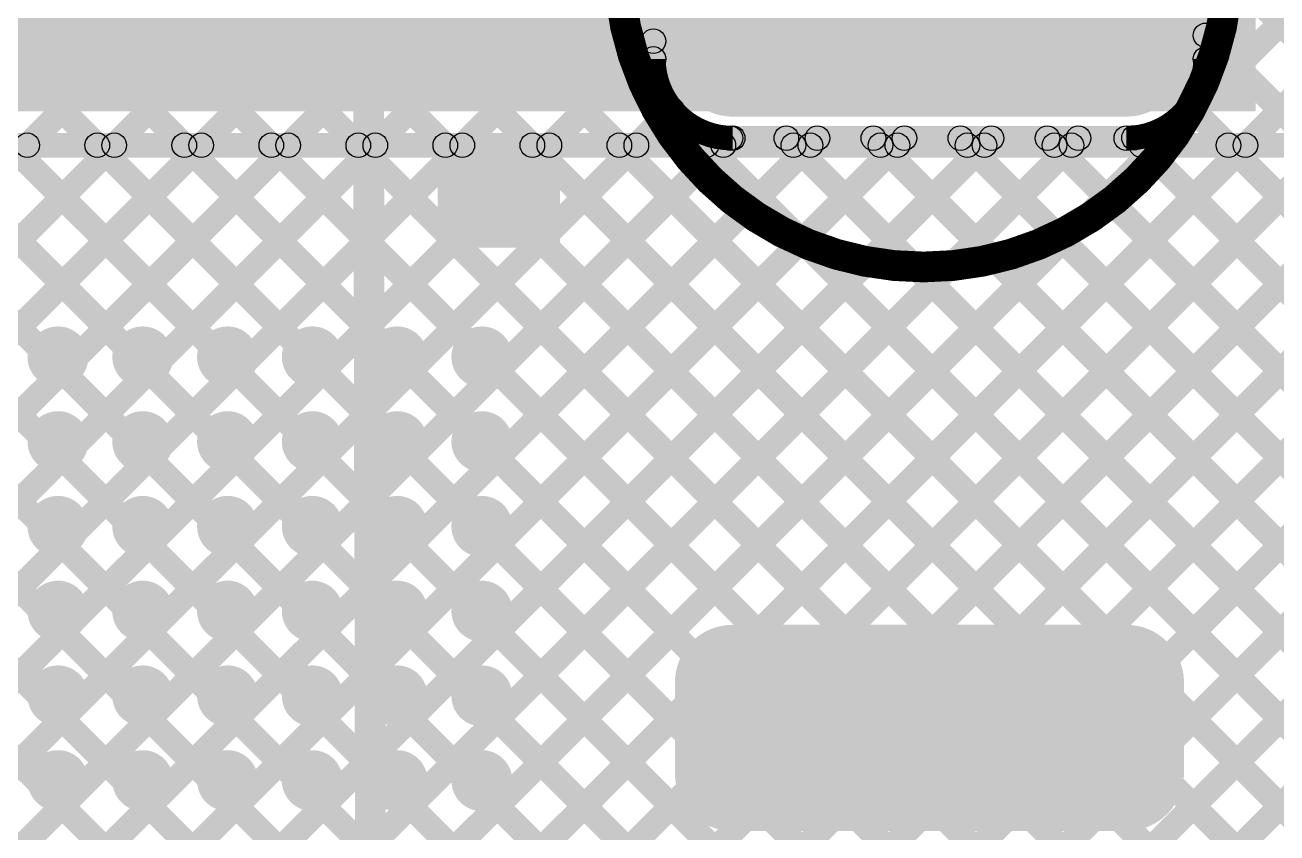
# Model space of a CAD drawing. Header units: millimetres. Extents: x -0.28 to 3.03, y -0.05 to 3.12.
# Drawn here: x 1.085 to 1.492, y 0.2344 to 0.4971 of the extents above; entities that cross this region are included whole.
import ezdxf

# ---------------------------------------------------------------- set-up
doc = ezdxf.new("R2010")
doc.units = ezdxf.units.MM
doc.header["$MEASUREMENT"] = 0
for name, color, linetype in [('BottomLayer', 5, 'Continuous'), ('BottomPaste', 16, 'Continuous'), ('BottomSolder', 6, 'Continuous'), ('PadHoleLayer', 156, 'Continuous'), ('TopLayer', 1, 'Continuous'), ('TopOverlay', 2, 'Continuous'), ('TopSolder', 216, 'Continuous'), ('ViaHoleLayer', 16, 'Continuous')]:
    doc.layers.add(name, color=color, linetype=linetype)

# ---------------------------------------------------------------- blocks, each defined once
blk = doc.blocks.new('DC_005_5A_2_0_6')
at = {"layer": 'BottomLayer'}
h = blk.add_hatch(color=5, dxfattribs=at)
edge = h.paths.add_edge_path()
edge.add_arc((-0.01476, -0.06398), 0.01476, 180, 270)
edge.add_line((-0.01476, -0.07874), (0.01476, -0.07874))
edge.add_arc((0.01476, -0.06398), 0.01476, 270, 360)
edge.add_line((0.02953, -0.06398), (0.02953, 0.06398))
edge.add_arc((0.01476, 0.06398), 0.01476, 0, 90)
edge.add_line((0.01476, 0.07874), (-0.01476, 0.07874))
edge.add_arc((-0.01476, 0.06398), 0.01476, 90, 180)
edge.add_line((-0.02953, 0.06398), (-0.02953, -0.06398))
h = blk.add_hatch(color=5, dxfattribs=at)
edge = h.paths.add_edge_path()
edge.add_arc((0.21752, -0.06398), 0.01476, 180, 270)
edge.add_line((0.21752, -0.07874), (0.24705, -0.07874))
edge.add_arc((0.24705, -0.06398), 0.01476, 270, 360)
edge.add_line((0.26181, -0.06398), (0.26181, 0.06398))
edge.add_arc((0.24705, 0.06398), 0.01476, 0, 90)
edge.add_line((0.24705, 0.07874), (0.21752, 0.07874))
edge.add_arc((0.21752, 0.06398), 0.01476, 90, 180)
edge.add_line((0.20276, 0.06398), (0.20276, -0.06398))
at = {"layer": 'BottomSolder'}
h = blk.add_hatch(color=6, dxfattribs=at)
edge = h.paths.add_edge_path()
edge.add_arc((-0.01476, -0.06398), 0.01876, 180, 270)
edge.add_line((-0.01476, -0.08274), (0.01476, -0.08274))
edge.add_arc((0.01476, -0.06398), 0.01876, 270, 360)
edge.add_line((0.03353, -0.06398), (0.03353, 0.06398))
edge.add_arc((0.01476, 0.06398), 0.01876, 0, 90)
edge.add_line((0.01476, 0.08274), (-0.01476, 0.08274))
edge.add_arc((-0.01476, 0.06398), 0.01876, 90, 180)
edge.add_line((-0.03353, 0.06398), (-0.03353, -0.06398))
h = blk.add_hatch(color=6, dxfattribs=at)
edge = h.paths.add_edge_path()
edge.add_arc((0.21752, -0.06398), 0.01876, 180, 270)
edge.add_line((0.21752, -0.08274), (0.24705, -0.08274))
edge.add_arc((0.24705, -0.06398), 0.01876, 270, 360)
edge.add_line((0.26581, -0.06398), (0.26581, 0.06398))
edge.add_arc((0.24705, 0.06398), 0.01876, 0, 90)
edge.add_line((0.24705, 0.08274), (0.21752, 0.08274))
edge.add_arc((0.21752, 0.06398), 0.01876, 90, 180)
edge.add_line((0.19876, 0.06398), (0.19876, -0.06398))
at = {"layer": 'PadHoleLayer'}
h = blk.add_hatch(color=156, dxfattribs=at)
edge = h.paths.add_edge_path()
edge.add_arc((0, -0.04921), 0.01969, 180, 360)
edge.add_line((0.01969, -0.04921), (0.01969, 0.04921))
edge.add_arc((0, 0.04921), 0.01969, 0, 180)
edge.add_line((-0.01969, 0.04921), (-0.01969, -0.04921))
h = blk.add_hatch(color=156, dxfattribs=at)
edge = h.paths.add_edge_path()
edge.add_arc((0.23228, -0.04921), 0.01969, 180, 360)
edge.add_line((0.25197, -0.04921), (0.25197, 0.04921))
edge.add_arc((0.23228, 0.04921), 0.01969, 0, 180)
edge.add_line((0.2126, 0.04921), (0.2126, -0.04921))
at = {"layer": 'TopLayer'}
h = blk.add_hatch(color=1, dxfattribs=at)
edge = h.paths.add_edge_path()
edge.add_arc((-0.01476, -0.06398), 0.01476, 180, 270)
edge.add_line((-0.01476, -0.07874), (0.01476, -0.07874))
edge.add_arc((0.01476, -0.06398), 0.01476, 270, 360)
edge.add_line((0.02953, -0.06398), (0.02953, 0.06398))
edge.add_arc((0.01476, 0.06398), 0.01476, 0, 90)
edge.add_line((0.01476, 0.07874), (-0.01476, 0.07874))
edge.add_arc((-0.01476, 0.06398), 0.01476, 90, 180)
edge.add_line((-0.02953, 0.06398), (-0.02953, -0.06398))
h = blk.add_hatch(color=1, dxfattribs=at)
edge = h.paths.add_edge_path()
edge.add_arc((0.21752, -0.06398), 0.01476, 180, 270)
edge.add_line((0.21752, -0.07874), (0.24705, -0.07874))
edge.add_arc((0.24705, -0.06398), 0.01476, 270, 360)
edge.add_line((0.26181, -0.06398), (0.26181, 0.06398))
edge.add_arc((0.24705, 0.06398), 0.01476, 0, 90)
edge.add_line((0.24705, 0.07874), (0.21752, 0.07874))
edge.add_arc((0.21752, 0.06398), 0.01476, 90, 180)
edge.add_line((0.20276, 0.06398), (0.20276, -0.06398))
at = {"layer": 'TopOverlay'}
blk.add_hatch(color=2, dxfattribs=at).paths.add_polyline_path([(0.26739, 0.1875), (0.26742, 0.1775), (-0.3123, 0.176), (-0.31233, 0.186)])
at = {"layer": 'TopSolder'}
h = blk.add_hatch(color=216, dxfattribs=at)
edge = h.paths.add_edge_path()
edge.add_arc((-0.01476, -0.06398), 0.01876, 180, 270)
edge.add_line((-0.01476, -0.08274), (0.01476, -0.08274))
edge.add_arc((0.01476, -0.06398), 0.01876, 270, 360)
edge.add_line((0.03353, -0.06398), (0.03353, 0.06398))
edge.add_arc((0.01476, 0.06398), 0.01876, 0, 90)
edge.add_line((0.01476, 0.08274), (-0.01476, 0.08274))
edge.add_arc((-0.01476, 0.06398), 0.01876, 90, 180)
edge.add_line((-0.03353, 0.06398), (-0.03353, -0.06398))
h = blk.add_hatch(color=216, dxfattribs=at)
edge = h.paths.add_edge_path()
edge.add_arc((0.21752, -0.06398), 0.01876, 180, 270)
edge.add_line((0.21752, -0.08274), (0.24705, -0.08274))
edge.add_arc((0.24705, -0.06398), 0.01876, 270, 360)
edge.add_line((0.26581, -0.06398), (0.26581, 0.06398))
edge.add_arc((0.24705, 0.06398), 0.01876, 0, 90)
edge.add_line((0.24705, 0.08274), (0.21752, 0.08274))
edge.add_arc((0.21752, 0.06398), 0.01876, 90, 180)
edge.add_line((0.19876, 0.06398), (0.19876, -0.06398))
at = {"layer": 'TopOverlay', "const_width": 0.01}
blk.add_lwpolyline([(0.26604, -0.09571, -1.189595), (0.266, 0.09956)], format="xyb", dxfattribs=at)
blk = doc.blocks.new('C__0603_B_108')
at = {"layer": 'BottomLayer'}
for points in [[(-0.045, -0.0175), (-0.045, 0.0175), (-0.015, 0.0175), (-0.015, -0.0175)], [(0.015, -0.0175), (0.015, 0.0175), (0.045, 0.0175), (0.045, -0.0175)]]:
    blk.add_hatch(color=5, dxfattribs=at).paths.add_polyline_path(points)
at = {"layer": 'BottomPaste'}
for points in [[(-0.045, -0.0175), (-0.045, 0.0175), (-0.015, 0.0175), (-0.015, -0.0175)], [(0.015, -0.0175), (0.015, 0.0175), (0.045, 0.0175), (0.045, -0.0175)]]:
    blk.add_hatch(color=16, dxfattribs=at).paths.add_polyline_path(points)
at = {"layer": 'BottomSolder'}
for points in [[(-0.04736, -0.01986), (-0.04736, 0.01986), (-0.01264, 0.01986), (-0.01264, -0.01986)], [(0.01264, -0.01986), (0.01264, 0.01986), (0.04736, 0.01986), (0.04736, -0.01986)]]:
    blk.add_hatch(color=6, dxfattribs=at).paths.add_polyline_path(points)

msp = doc.modelspace()

# ---------------------------------------------------------------- hatches: boundary and pattern name
at = {"layer": 'BottomLayer'}
for points in [[(1.16229, 0.04808), (1.15663, 0.05373), (1.97117, 0.86828), (1.97683, 0.86262)], [(1.134, 0.04808), (1.12835, 0.05373), (1.92202, 0.84741), (1.92768, 0.84175)], [(1.10572, 0.04808), (1.10006, 0.05373), (1.78682, 0.74049), (1.79248, 0.73483)], [(1.19057, 0.04808), (1.18491, 0.05373), (1.85326, 0.72208), (1.85892, 0.71642)], [(1.21885, 0.04808), (1.2132, 0.05373), (1.85326, 0.69379), (1.85892, 0.68814)], [(1.24714, 0.04808), (1.24148, 0.05373), (1.85326, 0.66551), (1.85892, 0.65985)], [(1.27542, 0.04808), (1.26977, 0.05373), (1.85326, 0.63722), (1.85892, 0.63157)], [(1.30371, 0.04808), (1.29805, 0.05373), (1.85326, 0.60894), (1.85892, 0.60328)], [(1.06, 0.469), (1.485, 0.469), (1.485, 0.555), (1.06, 0.555)], [(0.96067, 0.45874), (0.96632, 0.4644), (1.37699, 0.05373), (1.37133, 0.04808)], [(0.72483, 0.09145), (0.71917, 0.09711), (1.08289, 0.46083), (1.08855, 0.45517)], [(0.73162, 0.06996), (0.72596, 0.07562), (1.11118, 0.46083), (1.11683, 0.45517)], [(0.75254, 0.06259), (0.74688, 0.06825), (1.13946, 0.46083), (1.14512, 0.45517)], [(0.76668, 0.04845), (0.76102, 0.05411), (1.16774, 0.46083), (1.1734, 0.45517)], [(0.79459, 0.04808), (0.78893, 0.05373), (1.19603, 0.46083), (1.20169, 0.45517)], [(0.82287, 0.04808), (0.81722, 0.05373), (1.22431, 0.46083), (1.22997, 0.45517)], [(0.85116, 0.04808), (0.8455, 0.05373), (1.2526, 0.46083), (1.25825, 0.45517)], [(0.87944, 0.04808), (0.87379, 0.05373), (1.28088, 0.46083), (1.28654, 0.45517)], [(0.90773, 0.04808), (0.90207, 0.05373), (1.30917, 0.46083), (1.31482, 0.45517)], [(0.93601, 0.04808), (0.93036, 0.05373), (1.33745, 0.46083), (1.34311, 0.45517)], [(0.9643, 0.04808), (0.95864, 0.05373), (1.36573, 0.46083), (1.37139, 0.45517)], [(0.99258, 0.04808), (0.98692, 0.05373), (1.39402, 0.46083), (1.39968, 0.45517)], [(1.02086, 0.04808), (1.01521, 0.05373), (1.4223, 0.46083), (1.42796, 0.45517)], [(1.04915, 0.04808), (1.04349, 0.05373), (1.45059, 0.46083), (1.45624, 0.45517)], [(1.06076, 0.454), (1.06076, 0.462), (1.496, 0.462), (1.496, 0.454)], [(1.07743, 0.04808), (1.07178, 0.05373), (1.47887, 0.46083), (1.48453, 0.45517)], [(1.07737, 0.45517), (1.08303, 0.46083), (1.49013, 0.05373), (1.48447, 0.04808)], [(1.10566, 0.45517), (1.11132, 0.46083), (1.51841, 0.05373), (1.51275, 0.04808)], [(1.13394, 0.45517), (1.1396, 0.46083), (1.54669, 0.05373), (1.54104, 0.04808)], [(1.16223, 0.45517), (1.16788, 0.46083), (1.57498, 0.05373), (1.56932, 0.04808)], [(1.19051, 0.45517), (1.19617, 0.46083), (1.60326, 0.05373), (1.59761, 0.04808)], [(1.2188, 0.45517), (1.22445, 0.46083), (1.63155, 0.05373), (1.62589, 0.04808)], [(1.24708, 0.45517), (1.25274, 0.46083), (1.65983, 0.05373), (1.65418, 0.04808)], [(1.27536, 0.45517), (1.28102, 0.46083), (1.68812, 0.05373), (1.68246, 0.04808)], [(1.30365, 0.45517), (1.30931, 0.46083), (1.7164, 0.05373), (1.71074, 0.04808)], [(1.33193, 0.45517), (1.33759, 0.46083), (1.74469, 0.05373), (1.73903, 0.04808)], [(1.36022, 0.45517), (1.36587, 0.46083), (1.77297, 0.05373), (1.76731, 0.04808)], [(1.3885, 0.45517), (1.39416, 0.46083), (1.80125, 0.05373), (1.7956, 0.04808)], [(1.41679, 0.45517), (1.42244, 0.46083), (1.82954, 0.05373), (1.82388, 0.04808)], [(1.44507, 0.45517), (1.45073, 0.46083), (1.85782, 0.05373), (1.85217, 0.04808)], [(1.47335, 0.45517), (1.47901, 0.46083), (1.88611, 0.05373), (1.88045, 0.04808)], [(1.05511, 0.44915), (1.06076, 0.45481), (1.46184, 0.05373), (1.45619, 0.04808)], [(1.04139, 0.43458), (1.04705, 0.44024), (1.43356, 0.05373), (1.4279, 0.04808)], [(0.96067, 0.43046), (0.96632, 0.43611), (1.3487, 0.05373), (1.34305, 0.04808)], [(0.90688, 0.42768), (0.91254, 0.43333), (1.29214, 0.05373), (1.28648, 0.04808)], [(0.93516, 0.42768), (0.94082, 0.43333), (1.32042, 0.05373), (1.31476, 0.04808)], [(1.01998, 0.42771), (1.02564, 0.43337), (1.40527, 0.05373), (1.39962, 0.04808)]]:
    msp.add_hatch(color=5, dxfattribs=at).paths.add_polyline_path(points)
h = msp.add_hatch(color=5, dxfattribs=at)
edge = h.paths.add_edge_path()
edge.add_arc((1.08572, 0.458), 0.004, 0, 360)
h = msp.add_hatch(color=5, dxfattribs=at)
edge = h.paths.add_edge_path()
edge.add_arc((1.10849, 0.458), 0.004, 0, 360)
h = msp.add_hatch(color=5, dxfattribs=at)
edge = h.paths.add_edge_path()
edge.add_arc((1.114, 0.458), 0.004, 0, 360)
h = msp.add_hatch(color=5, dxfattribs=at)
edge = h.paths.add_edge_path()
edge.add_arc((1.13677, 0.458), 0.004, 0, 360)
h = msp.add_hatch(color=5, dxfattribs=at)
edge = h.paths.add_edge_path()
edge.add_arc((1.14229, 0.458), 0.004, 0, 360)
h = msp.add_hatch(color=5, dxfattribs=at)
edge = h.paths.add_edge_path()
edge.add_arc((1.16506, 0.458), 0.004, 0, 360)
h = msp.add_hatch(color=5, dxfattribs=at)
edge = h.paths.add_edge_path()
edge.add_arc((1.17057, 0.458), 0.004, 0, 360)
h = msp.add_hatch(color=5, dxfattribs=at)
edge = h.paths.add_edge_path()
edge.add_arc((1.19334, 0.458), 0.004, 0, 360)
h = msp.add_hatch(color=5, dxfattribs=at)
edge = h.paths.add_edge_path()
edge.add_arc((1.19886, 0.458), 0.004, 0, 360)
h = msp.add_hatch(color=5, dxfattribs=at)
edge = h.paths.add_edge_path()
edge.add_arc((1.22162, 0.458), 0.004, 0, 360)
h = msp.add_hatch(color=5, dxfattribs=at)
edge = h.paths.add_edge_path()
edge.add_arc((1.22714, 0.458), 0.004, 0, 360)
h = msp.add_hatch(color=5, dxfattribs=at)
edge = h.paths.add_edge_path()
edge.add_arc((1.24991, 0.458), 0.004, 0, 360)
h = msp.add_hatch(color=5, dxfattribs=at)
edge = h.paths.add_edge_path()
edge.add_arc((1.25543, 0.458), 0.004, 0, 360)
h = msp.add_hatch(color=5, dxfattribs=at)
edge = h.paths.add_edge_path()
edge.add_arc((1.27819, 0.458), 0.004, 0, 360)
h = msp.add_hatch(color=5, dxfattribs=at)
edge = h.paths.add_edge_path()
edge.add_arc((1.28371, 0.458), 0.004, 0, 360)
h = msp.add_hatch(color=5, dxfattribs=at)
edge = h.paths.add_edge_path()
edge.add_arc((1.30648, 0.458), 0.004, 0, 360)
h = msp.add_hatch(color=5, dxfattribs=at)
edge = h.paths.add_edge_path()
edge.add_arc((1.31199, 0.458), 0.004, 0, 360)
h = msp.add_hatch(color=5, dxfattribs=at)
edge = h.paths.add_edge_path()
edge.add_arc((1.33476, 0.458), 0.004, 0, 360)
h = msp.add_hatch(color=5, dxfattribs=at)
edge = h.paths.add_edge_path()
edge.add_arc((1.34028, 0.458), 0.004, 0, 360)
h = msp.add_hatch(color=5, dxfattribs=at)
edge = h.paths.add_edge_path()
edge.add_arc((1.36305, 0.458), 0.004, 0, 360)
h = msp.add_hatch(color=5, dxfattribs=at)
edge = h.paths.add_edge_path()
edge.add_arc((1.36856, 0.458), 0.004, 0, 360)
h = msp.add_hatch(color=5, dxfattribs=at)
edge = h.paths.add_edge_path()
edge.add_arc((1.39133, 0.458), 0.004, 0, 360)
h = msp.add_hatch(color=5, dxfattribs=at)
edge = h.paths.add_edge_path()
edge.add_arc((1.39685, 0.458), 0.004, 0, 360)
h = msp.add_hatch(color=5, dxfattribs=at)
edge = h.paths.add_edge_path()
edge.add_arc((1.41961, 0.458), 0.004, 0, 360)
h = msp.add_hatch(color=5, dxfattribs=at)
edge = h.paths.add_edge_path()
edge.add_arc((1.42513, 0.458), 0.004, 0, 360)
h = msp.add_hatch(color=5, dxfattribs=at)
edge = h.paths.add_edge_path()
edge.add_arc((1.4479, 0.458), 0.004, 0, 360)
h = msp.add_hatch(color=5, dxfattribs=at)
edge = h.paths.add_edge_path()
edge.add_arc((1.45342, 0.458), 0.004, 0, 360)
h = msp.add_hatch(color=5, dxfattribs=at)
edge = h.paths.add_edge_path()
edge.add_arc((1.47618, 0.458), 0.004, 0, 360)
h = msp.add_hatch(color=5, dxfattribs=at)
edge = h.paths.add_edge_path()
edge.add_arc((1.4817, 0.458), 0.004, 0, 360)
h = msp.add_hatch(color=5, dxfattribs=at)
edge = h.paths.add_edge_path()
edge.add_arc((1.09571, 0.38917), 0.00886, 0, 360)
h = msp.add_hatch(color=5, dxfattribs=at)
edge = h.paths.add_edge_path()
edge.add_arc((1.12327, 0.38917), 0.00886, 0, 360)
h = msp.add_hatch(color=5, dxfattribs=at)
edge = h.paths.add_edge_path()
edge.add_arc((1.15083, 0.38917), 0.00886, 0, 360)
h = msp.add_hatch(color=5, dxfattribs=at)
edge = h.paths.add_edge_path()
edge.add_arc((1.17839, 0.38917), 0.00886, 0, 360)
h = msp.add_hatch(color=5, dxfattribs=at)
edge = h.paths.add_edge_path()
edge.add_arc((1.20594, 0.38917), 0.00886, 0, 360)
h = msp.add_hatch(color=5, dxfattribs=at)
edge = h.paths.add_edge_path()
edge.add_arc((1.2335, 0.38917), 0.00886, 0, 360)
h = msp.add_hatch(color=5, dxfattribs=at)
edge = h.paths.add_edge_path()
edge.add_arc((1.09571, 0.36161), 0.00886, 0, 360)
h = msp.add_hatch(color=5, dxfattribs=at)
edge = h.paths.add_edge_path()
edge.add_arc((1.12327, 0.36161), 0.00886, 0, 360)
h = msp.add_hatch(color=5, dxfattribs=at)
edge = h.paths.add_edge_path()
edge.add_arc((1.15083, 0.36161), 0.00886, 0, 360)
h = msp.add_hatch(color=5, dxfattribs=at)
edge = h.paths.add_edge_path()
edge.add_arc((1.17839, 0.36161), 0.00886, 0, 360)
h = msp.add_hatch(color=5, dxfattribs=at)
edge = h.paths.add_edge_path()
edge.add_arc((1.20594, 0.36161), 0.00886, 0, 360)
h = msp.add_hatch(color=5, dxfattribs=at)
edge = h.paths.add_edge_path()
edge.add_arc((1.2335, 0.36161), 0.00886, 0, 360)
h = msp.add_hatch(color=5, dxfattribs=at)
edge = h.paths.add_edge_path()
edge.add_arc((1.09571, 0.33406), 0.00886, 0, 360)
h = msp.add_hatch(color=5, dxfattribs=at)
edge = h.paths.add_edge_path()
edge.add_arc((1.12327, 0.33406), 0.00886, 0, 360)
h = msp.add_hatch(color=5, dxfattribs=at)
edge = h.paths.add_edge_path()
edge.add_arc((1.15083, 0.33406), 0.00886, 0, 360)
h = msp.add_hatch(color=5, dxfattribs=at)
edge = h.paths.add_edge_path()
edge.add_arc((1.17839, 0.33406), 0.00886, 0, 360)
h = msp.add_hatch(color=5, dxfattribs=at)
edge = h.paths.add_edge_path()
edge.add_arc((1.20594, 0.33406), 0.00886, 0, 360)
h = msp.add_hatch(color=5, dxfattribs=at)
edge = h.paths.add_edge_path()
edge.add_arc((1.2335, 0.33405), 0.00886, 0, 360)
h = msp.add_hatch(color=5, dxfattribs=at)
edge = h.paths.add_edge_path()
edge.add_arc((1.09571, 0.3065), 0.00886, 0, 360)
h = msp.add_hatch(color=5, dxfattribs=at)
edge = h.paths.add_edge_path()
edge.add_arc((1.12327, 0.3065), 0.00886, 0, 360)
h = msp.add_hatch(color=5, dxfattribs=at)
edge = h.paths.add_edge_path()
edge.add_arc((1.15083, 0.3065), 0.00886, 0, 360)
h = msp.add_hatch(color=5, dxfattribs=at)
edge = h.paths.add_edge_path()
edge.add_arc((1.17839, 0.3065), 0.00886, 0, 360)
h = msp.add_hatch(color=5, dxfattribs=at)
edge = h.paths.add_edge_path()
edge.add_arc((1.20594, 0.3065), 0.00886, 0, 360)
h = msp.add_hatch(color=5, dxfattribs=at)
edge = h.paths.add_edge_path()
edge.add_arc((1.2335, 0.3065), 0.00886, 0, 360)
h = msp.add_hatch(color=5, dxfattribs=at)
edge = h.paths.add_edge_path()
edge.add_arc((1.09571, 0.27894), 0.00886, 0, 360)
h = msp.add_hatch(color=5, dxfattribs=at)
edge = h.paths.add_edge_path()
edge.add_arc((1.12327, 0.27894), 0.00886, 0, 360)
h = msp.add_hatch(color=5, dxfattribs=at)
edge = h.paths.add_edge_path()
edge.add_arc((1.15083, 0.27894), 0.00886, 0, 360)
h = msp.add_hatch(color=5, dxfattribs=at)
edge = h.paths.add_edge_path()
edge.add_arc((1.17839, 0.27894), 0.00886, 0, 360)
h = msp.add_hatch(color=5, dxfattribs=at)
edge = h.paths.add_edge_path()
edge.add_arc((1.20594, 0.27894), 0.00886, 0, 360)
h = msp.add_hatch(color=5, dxfattribs=at)
edge = h.paths.add_edge_path()
edge.add_arc((1.2335, 0.27894), 0.00886, 0, 360)
h = msp.add_hatch(color=5, dxfattribs=at)
edge = h.paths.add_edge_path()
edge.add_arc((1.09571, 0.25138), 0.00886, 0, 360)
h = msp.add_hatch(color=5, dxfattribs=at)
edge = h.paths.add_edge_path()
edge.add_arc((1.12327, 0.25138), 0.00886, 0, 360)
h = msp.add_hatch(color=5, dxfattribs=at)
edge = h.paths.add_edge_path()
edge.add_arc((1.15083, 0.25138), 0.00886, 0, 360)
h = msp.add_hatch(color=5, dxfattribs=at)
edge = h.paths.add_edge_path()
edge.add_arc((1.17839, 0.25138), 0.00886, 0, 360)
h = msp.add_hatch(color=5, dxfattribs=at)
edge = h.paths.add_edge_path()
edge.add_arc((1.20594, 0.25138), 0.00886, 0, 360)
h = msp.add_hatch(color=5, dxfattribs=at)
edge = h.paths.add_edge_path()
edge.add_arc((1.2335, 0.25138), 0.00886, 0, 360)
at = {"layer": 'BottomSolder'}
h = msp.add_hatch(color=6, dxfattribs=at)
edge = h.paths.add_edge_path()
edge.add_arc((1.09571, 0.38917), 0.00991, 0, 360)
h = msp.add_hatch(color=6, dxfattribs=at)
edge = h.paths.add_edge_path()
edge.add_arc((1.12327, 0.38917), 0.00991, 0, 360)
h = msp.add_hatch(color=6, dxfattribs=at)
edge = h.paths.add_edge_path()
edge.add_arc((1.15083, 0.38917), 0.00991, 0, 360)
h = msp.add_hatch(color=6, dxfattribs=at)
edge = h.paths.add_edge_path()
edge.add_arc((1.17839, 0.38917), 0.00991, 0, 360)
h = msp.add_hatch(color=6, dxfattribs=at)
edge = h.paths.add_edge_path()
edge.add_arc((1.20594, 0.38917), 0.00991, 0, 360)
h = msp.add_hatch(color=6, dxfattribs=at)
edge = h.paths.add_edge_path()
edge.add_arc((1.2335, 0.38917), 0.00991, 0, 360)
h = msp.add_hatch(color=6, dxfattribs=at)
edge = h.paths.add_edge_path()
edge.add_arc((1.09571, 0.36161), 0.00991, 0, 360)
h = msp.add_hatch(color=6, dxfattribs=at)
edge = h.paths.add_edge_path()
edge.add_arc((1.12327, 0.36161), 0.00991, 0, 360)
h = msp.add_hatch(color=6, dxfattribs=at)
edge = h.paths.add_edge_path()
edge.add_arc((1.15083, 0.36161), 0.00991, 0, 360)
h = msp.add_hatch(color=6, dxfattribs=at)
edge = h.paths.add_edge_path()
edge.add_arc((1.17839, 0.36161), 0.00991, 0, 360)
h = msp.add_hatch(color=6, dxfattribs=at)
edge = h.paths.add_edge_path()
edge.add_arc((1.20594, 0.36161), 0.00991, 0, 360)
h = msp.add_hatch(color=6, dxfattribs=at)
edge = h.paths.add_edge_path()
edge.add_arc((1.2335, 0.36161), 0.00991, 0, 360)
h = msp.add_hatch(color=6, dxfattribs=at)
edge = h.paths.add_edge_path()
edge.add_arc((1.09571, 0.33406), 0.00991, 0, 360)
h = msp.add_hatch(color=6, dxfattribs=at)
edge = h.paths.add_edge_path()
edge.add_arc((1.12327, 0.33406), 0.00991, 0, 360)
h = msp.add_hatch(color=6, dxfattribs=at)
edge = h.paths.add_edge_path()
edge.add_arc((1.15083, 0.33406), 0.00991, 0, 360)
h = msp.add_hatch(color=6, dxfattribs=at)
edge = h.paths.add_edge_path()
edge.add_arc((1.17839, 0.33406), 0.00991, 0, 360)
h = msp.add_hatch(color=6, dxfattribs=at)
edge = h.paths.add_edge_path()
edge.add_arc((1.20594, 0.33406), 0.00991, 0, 360)
h = msp.add_hatch(color=6, dxfattribs=at)
edge = h.paths.add_edge_path()
edge.add_arc((1.2335, 0.33405), 0.00991, 0, 360)
h = msp.add_hatch(color=6, dxfattribs=at)
edge = h.paths.add_edge_path()
edge.add_arc((1.09571, 0.3065), 0.00991, 0, 360)
h = msp.add_hatch(color=6, dxfattribs=at)
edge = h.paths.add_edge_path()
edge.add_arc((1.12327, 0.3065), 0.00991, 0, 360)
h = msp.add_hatch(color=6, dxfattribs=at)
edge = h.paths.add_edge_path()
edge.add_arc((1.15083, 0.3065), 0.00991, 0, 360)
h = msp.add_hatch(color=6, dxfattribs=at)
edge = h.paths.add_edge_path()
edge.add_arc((1.17839, 0.3065), 0.00991, 0, 360)
h = msp.add_hatch(color=6, dxfattribs=at)
edge = h.paths.add_edge_path()
edge.add_arc((1.20594, 0.3065), 0.00991, 0, 360)
h = msp.add_hatch(color=6, dxfattribs=at)
edge = h.paths.add_edge_path()
edge.add_arc((1.2335, 0.3065), 0.00991, 0, 360)
h = msp.add_hatch(color=6, dxfattribs=at)
edge = h.paths.add_edge_path()
edge.add_arc((1.09571, 0.27894), 0.00991, 0, 360)
h = msp.add_hatch(color=6, dxfattribs=at)
edge = h.paths.add_edge_path()
edge.add_arc((1.12327, 0.27894), 0.00991, 0, 360)
h = msp.add_hatch(color=6, dxfattribs=at)
edge = h.paths.add_edge_path()
edge.add_arc((1.15083, 0.27894), 0.00991, 0, 360)
h = msp.add_hatch(color=6, dxfattribs=at)
edge = h.paths.add_edge_path()
edge.add_arc((1.17839, 0.27894), 0.00991, 0, 360)
h = msp.add_hatch(color=6, dxfattribs=at)
edge = h.paths.add_edge_path()
edge.add_arc((1.20594, 0.27894), 0.00991, 0, 360)
h = msp.add_hatch(color=6, dxfattribs=at)
edge = h.paths.add_edge_path()
edge.add_arc((1.2335, 0.27894), 0.00991, 0, 360)
h = msp.add_hatch(color=6, dxfattribs=at)
edge = h.paths.add_edge_path()
edge.add_arc((1.09571, 0.25138), 0.00991, 0, 360)
h = msp.add_hatch(color=6, dxfattribs=at)
edge = h.paths.add_edge_path()
edge.add_arc((1.12327, 0.25138), 0.00991, 0, 360)
h = msp.add_hatch(color=6, dxfattribs=at)
edge = h.paths.add_edge_path()
edge.add_arc((1.15083, 0.25138), 0.00991, 0, 360)
h = msp.add_hatch(color=6, dxfattribs=at)
edge = h.paths.add_edge_path()
edge.add_arc((1.17839, 0.25138), 0.00991, 0, 360)
h = msp.add_hatch(color=6, dxfattribs=at)
edge = h.paths.add_edge_path()
edge.add_arc((1.20594, 0.25138), 0.00991, 0, 360)
h = msp.add_hatch(color=6, dxfattribs=at)
edge = h.paths.add_edge_path()
edge.add_arc((1.2335, 0.25138), 0.00991, 0, 360)
at = {"layer": 'TopLayer'}
for points in [[(1.24653, 0.04747), (1.24088, 0.05313), (1.92408, 0.73633), (1.92973, 0.73067)], [(1.27482, 0.04747), (1.26916, 0.05313), (1.95236, 0.73633), (1.95802, 0.73067)], [(1.3031, 0.04747), (1.29745, 0.05313), (1.98065, 0.73633), (1.9863, 0.73067)], [(1.04854, 0.04747), (1.04289, 0.05313), (1.58559, 0.59583), (1.59124, 0.59017)], [(1.07683, 0.04747), (1.07117, 0.05313), (1.61387, 0.59583), (1.61953, 0.59017)], [(1.10511, 0.04747), (1.09946, 0.05313), (1.64216, 0.59583), (1.64781, 0.59017)], [(1.1334, 0.04747), (1.12774, 0.05313), (1.67044, 0.59583), (1.6761, 0.59017)], [(1.16168, 0.04747), (1.15602, 0.05313), (1.69872, 0.59583), (1.70438, 0.59017)], [(1.18996, 0.04747), (1.18431, 0.05313), (1.72701, 0.59583), (1.73267, 0.59017)], [(1.21825, 0.04747), (1.21259, 0.05313), (1.75529, 0.59583), (1.76095, 0.59017)], [(0.7413, 0.07964), (0.73564, 0.0853), (1.19718, 0.54683), (1.20283, 0.54117)], [(0.7413, 0.05136), (0.73564, 0.05701), (1.22546, 0.54683), (1.23112, 0.54117)], [(0.7413, 0.10792), (0.73564, 0.11358), (1.16889, 0.54683), (1.17455, 0.54117)], [(0.7657, 0.04747), (0.76004, 0.05313), (1.25374, 0.54683), (1.2594, 0.54117)], [(0.79398, 0.04747), (0.78833, 0.05313), (1.28203, 0.54683), (1.28769, 0.54117)], [(1.01966, 0.54117), (1.02532, 0.54683), (1.51902, 0.05313), (1.51336, 0.04747)], [(1.04794, 0.54117), (1.0536, 0.54683), (1.5473, 0.05313), (1.54164, 0.04747)], [(1.06509, 0.46), (1.05943, 0.46565), (1.14061, 0.54683), (1.14626, 0.54117)], [(1.07623, 0.54117), (1.08188, 0.54683), (1.57558, 0.05313), (1.56993, 0.04747)], [(1.10451, 0.54117), (1.11017, 0.54683), (1.60387, 0.05313), (1.59821, 0.04747)], [(1.1328, 0.54117), (1.13845, 0.54683), (1.63215, 0.05313), (1.6265, 0.04747)], [(1.16108, 0.54117), (1.16674, 0.54683), (1.66044, 0.05313), (1.65478, 0.04747)], [(1.18936, 0.54117), (1.19502, 0.54683), (1.68872, 0.05313), (1.68307, 0.04747)], [(1.21765, 0.54117), (1.22331, 0.54683), (1.71701, 0.05313), (1.71135, 0.04747)], [(1.46477, 0.52032), (1.47043, 0.52598), (1.94328, 0.05313), (1.93762, 0.04747)], [(0.82227, 0.04747), (0.81661, 0.05313), (1.28693, 0.52344), (1.29259, 0.51779)], [(1.29326, 0.48605), (1.28526, 0.48605), (1.28526, 0.51558), (1.29326, 0.51558)], [(1.47274, 0.48605), (1.46474, 0.48605), (1.46474, 0.51558), (1.47274, 0.51558)], [(1.46591, 0.4909), (1.47157, 0.49656), (1.915, 0.05313), (1.90934, 0.04747)], [(0.85055, 0.04747), (0.8449, 0.05313), (1.28643, 0.49466), (1.29209, 0.48901)], [(1.06063, 0.47191), (1.06629, 0.47757), (1.49073, 0.05313), (1.48508, 0.04747)], [(0.87884, 0.04747), (0.87318, 0.05313), (1.29242, 0.47237), (1.29808, 0.46671)], [(1.46076, 0.46777), (1.46642, 0.47342), (1.88671, 0.05313), (1.88106, 0.04747)], [(0.96067, 0.45874), (0.96632, 0.4644), (1.37759, 0.05313), (1.37194, 0.04747)], [(1.31502, 0.45629), (1.31502, 0.46429), (1.44298, 0.46429), (1.44298, 0.45629)], [(0.90712, 0.04747), (0.90147, 0.05313), (1.31146, 0.46313), (1.31712, 0.45747)], [(0.93541, 0.04747), (0.92975, 0.05313), (1.33974, 0.46312), (1.34539, 0.45746)], [(0.96369, 0.04747), (0.95803, 0.05313), (1.36802, 0.46312), (1.37368, 0.45746)], [(0.99197, 0.04747), (0.98632, 0.05313), (1.39631, 0.46312), (1.40196, 0.45746)], [(1.02026, 0.04747), (1.0146, 0.05313), (1.42459, 0.46312), (1.43025, 0.45746)], [(1.32965, 0.45746), (1.3353, 0.46312), (1.74529, 0.05313), (1.73963, 0.04747)], [(1.35793, 0.45746), (1.36359, 0.46312), (1.77358, 0.05313), (1.76792, 0.04747)], [(1.38621, 0.45746), (1.39187, 0.46312), (1.80186, 0.05313), (1.7962, 0.04747)], [(1.4145, 0.45746), (1.42016, 0.46312), (1.83014, 0.05313), (1.82449, 0.04747)], [(1.44266, 0.45758), (1.44832, 0.46324), (1.85843, 0.05313), (1.85277, 0.04747)], [(1.05511, 0.44915), (1.06076, 0.45481), (1.46245, 0.05313), (1.45679, 0.04747)], [(1.04139, 0.43458), (1.04705, 0.44024), (1.43416, 0.05313), (1.42851, 0.04747)], [(0.96067, 0.43046), (0.96632, 0.43611), (1.34931, 0.05313), (1.34365, 0.04747)], [(0.90688, 0.42768), (0.91254, 0.43333), (1.29274, 0.05313), (1.28709, 0.04747)], [(0.93516, 0.42768), (0.94082, 0.43333), (1.32103, 0.05313), (1.31537, 0.04747)], [(1.01998, 0.42771), (1.02564, 0.43337), (1.40588, 0.05313), (1.40022, 0.04747)]]:
    msp.add_hatch(color=1, dxfattribs=at).paths.add_polyline_path(points)
h = msp.add_hatch(color=1, dxfattribs=at)
edge = h.paths.add_edge_path()
edge.add_arc((1.46874, 0.49373), 0.004, 0, 360)
h = msp.add_hatch(color=1, dxfattribs=at)
edge = h.paths.add_edge_path()
edge.add_arc((1.28926, 0.49183), 0.004, 0, 360)
h = msp.add_hatch(color=1, dxfattribs=at)
edge = h.paths.add_edge_path()
edge.add_arc((1.28926, 0.48605), 0.004, 0, 360)
h = msp.add_hatch(color=1, dxfattribs=at)
edge = h.paths.add_edge_path()
edge.add_arc((1.28926, 0.48605), 0.004, 0, 360)
h = msp.add_hatch(color=1, dxfattribs=at)
edge = h.paths.add_edge_path()
edge.add_arc((1.46874, 0.48605), 0.004, 0, 360)
h = msp.add_hatch(color=1, dxfattribs=at)
edge = h.paths.add_edge_path()
edge.add_arc((1.46874, 0.48605), 0.004, 0, 360)
h = msp.add_hatch(color=1, dxfattribs=at)
edge = h.paths.add_edge_path()
edge.add_arc((1.29525, 0.46954), 0.004, 0, 360)
h = msp.add_hatch(color=1, dxfattribs=at)
edge = h.paths.add_edge_path()
edge.add_arc((1.46359, 0.47059), 0.004, 0, 360)
h = msp.add_hatch(color=1, dxfattribs=at)
edge = h.paths.add_edge_path()
edge.add_arc((1.31429, 0.4603), 0.004, 0, 360)
h = msp.add_hatch(color=1, dxfattribs=at)
edge = h.paths.add_edge_path()
edge.add_arc((1.31502, 0.46029), 0.004, 0, 360)
h = msp.add_hatch(color=1, dxfattribs=at)
edge = h.paths.add_edge_path()
edge.add_arc((1.31502, 0.46029), 0.004, 0, 360)
h = msp.add_hatch(color=1, dxfattribs=at)
edge = h.paths.add_edge_path()
edge.add_arc((1.33247, 0.46029), 0.004, 0, 360)
h = msp.add_hatch(color=1, dxfattribs=at)
edge = h.paths.add_edge_path()
edge.add_arc((1.34257, 0.46029), 0.004, 0, 360)
h = msp.add_hatch(color=1, dxfattribs=at)
edge = h.paths.add_edge_path()
edge.add_arc((1.36076, 0.46029), 0.004, 0, 360)
h = msp.add_hatch(color=1, dxfattribs=at)
edge = h.paths.add_edge_path()
edge.add_arc((1.37085, 0.46029), 0.004, 0, 360)
h = msp.add_hatch(color=1, dxfattribs=at)
edge = h.paths.add_edge_path()
edge.add_arc((1.38904, 0.46029), 0.004, 0, 360)
h = msp.add_hatch(color=1, dxfattribs=at)
edge = h.paths.add_edge_path()
edge.add_arc((1.39913, 0.46029), 0.004, 0, 360)
h = msp.add_hatch(color=1, dxfattribs=at)
edge = h.paths.add_edge_path()
edge.add_arc((1.41733, 0.46029), 0.004, 0, 360)
h = msp.add_hatch(color=1, dxfattribs=at)
edge = h.paths.add_edge_path()
edge.add_arc((1.42742, 0.46029), 0.004, 0, 360)
h = msp.add_hatch(color=1, dxfattribs=at)
edge = h.paths.add_edge_path()
edge.add_arc((1.44298, 0.46029), 0.004, 0, 360)
h = msp.add_hatch(color=1, dxfattribs=at)
edge = h.paths.add_edge_path()
edge.add_arc((1.44298, 0.46029), 0.004, 0, 360)
h = msp.add_hatch(color=1, dxfattribs=at)
edge = h.paths.add_edge_path()
edge.add_arc((1.44549, 0.46041), 0.004, 0, 360)
h = msp.add_hatch(color=1, dxfattribs=at)
edge = h.paths.add_edge_path()
edge.add_arc((1.09571, 0.38917), 0.00886, 0, 360)
h = msp.add_hatch(color=1, dxfattribs=at)
edge = h.paths.add_edge_path()
edge.add_arc((1.12327, 0.38917), 0.00886, 0, 360)
h = msp.add_hatch(color=1, dxfattribs=at)
edge = h.paths.add_edge_path()
edge.add_arc((1.15083, 0.38917), 0.00886, 0, 360)
h = msp.add_hatch(color=1, dxfattribs=at)
edge = h.paths.add_edge_path()
edge.add_arc((1.17839, 0.38917), 0.00886, 0, 360)
h = msp.add_hatch(color=1, dxfattribs=at)
edge = h.paths.add_edge_path()
edge.add_arc((1.20594, 0.38917), 0.00886, 0, 360)
h = msp.add_hatch(color=1, dxfattribs=at)
edge = h.paths.add_edge_path()
edge.add_arc((1.2335, 0.38917), 0.00886, 0, 360)
h = msp.add_hatch(color=1, dxfattribs=at)
edge = h.paths.add_edge_path()
edge.add_arc((1.09571, 0.36161), 0.00886, 0, 360)
h = msp.add_hatch(color=1, dxfattribs=at)
edge = h.paths.add_edge_path()
edge.add_arc((1.12327, 0.36161), 0.00886, 0, 360)
h = msp.add_hatch(color=1, dxfattribs=at)
edge = h.paths.add_edge_path()
edge.add_arc((1.15083, 0.36161), 0.00886, 0, 360)
h = msp.add_hatch(color=1, dxfattribs=at)
edge = h.paths.add_edge_path()
edge.add_arc((1.17839, 0.36161), 0.00886, 0, 360)
h = msp.add_hatch(color=1, dxfattribs=at)
edge = h.paths.add_edge_path()
edge.add_arc((1.20594, 0.36161), 0.00886, 0, 360)
h = msp.add_hatch(color=1, dxfattribs=at)
edge = h.paths.add_edge_path()
edge.add_arc((1.2335, 0.36161), 0.00886, 0, 360)
h = msp.add_hatch(color=1, dxfattribs=at)
edge = h.paths.add_edge_path()
edge.add_arc((1.09571, 0.33406), 0.00886, 0, 360)
h = msp.add_hatch(color=1, dxfattribs=at)
edge = h.paths.add_edge_path()
edge.add_arc((1.12327, 0.33406), 0.00886, 0, 360)
h = msp.add_hatch(color=1, dxfattribs=at)
edge = h.paths.add_edge_path()
edge.add_arc((1.15083, 0.33406), 0.00886, 0, 360)
h = msp.add_hatch(color=1, dxfattribs=at)
edge = h.paths.add_edge_path()
edge.add_arc((1.17839, 0.33406), 0.00886, 0, 360)
h = msp.add_hatch(color=1, dxfattribs=at)
edge = h.paths.add_edge_path()
edge.add_arc((1.20594, 0.33406), 0.00886, 0, 360)
h = msp.add_hatch(color=1, dxfattribs=at)
edge = h.paths.add_edge_path()
edge.add_arc((1.2335, 0.33405), 0.00886, 0, 360)
h = msp.add_hatch(color=1, dxfattribs=at)
edge = h.paths.add_edge_path()
edge.add_arc((1.09571, 0.3065), 0.00886, 0, 360)
h = msp.add_hatch(color=1, dxfattribs=at)
edge = h.paths.add_edge_path()
edge.add_arc((1.12327, 0.3065), 0.00886, 0, 360)
h = msp.add_hatch(color=1, dxfattribs=at)
edge = h.paths.add_edge_path()
edge.add_arc((1.15083, 0.3065), 0.00886, 0, 360)
h = msp.add_hatch(color=1, dxfattribs=at)
edge = h.paths.add_edge_path()
edge.add_arc((1.17839, 0.3065), 0.00886, 0, 360)
h = msp.add_hatch(color=1, dxfattribs=at)
edge = h.paths.add_edge_path()
edge.add_arc((1.20594, 0.3065), 0.00886, 0, 360)
h = msp.add_hatch(color=1, dxfattribs=at)
edge = h.paths.add_edge_path()
edge.add_arc((1.2335, 0.3065), 0.00886, 0, 360)
h = msp.add_hatch(color=1, dxfattribs=at)
edge = h.paths.add_edge_path()
edge.add_arc((1.09571, 0.27894), 0.00886, 0, 360)
h = msp.add_hatch(color=1, dxfattribs=at)
edge = h.paths.add_edge_path()
edge.add_arc((1.12327, 0.27894), 0.00886, 0, 360)
h = msp.add_hatch(color=1, dxfattribs=at)
edge = h.paths.add_edge_path()
edge.add_arc((1.15083, 0.27894), 0.00886, 0, 360)
h = msp.add_hatch(color=1, dxfattribs=at)
edge = h.paths.add_edge_path()
edge.add_arc((1.17839, 0.27894), 0.00886, 0, 360)
h = msp.add_hatch(color=1, dxfattribs=at)
edge = h.paths.add_edge_path()
edge.add_arc((1.20594, 0.27894), 0.00886, 0, 360)
h = msp.add_hatch(color=1, dxfattribs=at)
edge = h.paths.add_edge_path()
edge.add_arc((1.2335, 0.27894), 0.00886, 0, 360)
h = msp.add_hatch(color=1, dxfattribs=at)
edge = h.paths.add_edge_path()
edge.add_arc((1.09571, 0.25138), 0.00886, 0, 360)
h = msp.add_hatch(color=1, dxfattribs=at)
edge = h.paths.add_edge_path()
edge.add_arc((1.12327, 0.25138), 0.00886, 0, 360)
h = msp.add_hatch(color=1, dxfattribs=at)
edge = h.paths.add_edge_path()
edge.add_arc((1.15083, 0.25138), 0.00886, 0, 360)
h = msp.add_hatch(color=1, dxfattribs=at)
edge = h.paths.add_edge_path()
edge.add_arc((1.17839, 0.25138), 0.00886, 0, 360)
h = msp.add_hatch(color=1, dxfattribs=at)
edge = h.paths.add_edge_path()
edge.add_arc((1.20594, 0.25138), 0.00886, 0, 360)
h = msp.add_hatch(color=1, dxfattribs=at)
edge = h.paths.add_edge_path()
edge.add_arc((1.2335, 0.25138), 0.00886, 0, 360)
at = {"layer": 'TopSolder'}
h = msp.add_hatch(color=216, dxfattribs=at)
edge = h.paths.add_edge_path()
edge.add_arc((1.09571, 0.38917), 0.00991, 0, 360)
h = msp.add_hatch(color=216, dxfattribs=at)
edge = h.paths.add_edge_path()
edge.add_arc((1.12327, 0.38917), 0.00991, 0, 360)
h = msp.add_hatch(color=216, dxfattribs=at)
edge = h.paths.add_edge_path()
edge.add_arc((1.15083, 0.38917), 0.00991, 0, 360)
h = msp.add_hatch(color=216, dxfattribs=at)
edge = h.paths.add_edge_path()
edge.add_arc((1.17839, 0.38917), 0.00991, 0, 360)
h = msp.add_hatch(color=216, dxfattribs=at)
edge = h.paths.add_edge_path()
edge.add_arc((1.20594, 0.38917), 0.00991, 0, 360)
h = msp.add_hatch(color=216, dxfattribs=at)
edge = h.paths.add_edge_path()
edge.add_arc((1.2335, 0.38917), 0.00991, 0, 360)
h = msp.add_hatch(color=216, dxfattribs=at)
edge = h.paths.add_edge_path()
edge.add_arc((1.09571, 0.36161), 0.00991, 0, 360)
h = msp.add_hatch(color=216, dxfattribs=at)
edge = h.paths.add_edge_path()
edge.add_arc((1.12327, 0.36161), 0.00991, 0, 360)
h = msp.add_hatch(color=216, dxfattribs=at)
edge = h.paths.add_edge_path()
edge.add_arc((1.15083, 0.36161), 0.00991, 0, 360)
h = msp.add_hatch(color=216, dxfattribs=at)
edge = h.paths.add_edge_path()
edge.add_arc((1.17839, 0.36161), 0.00991, 0, 360)
h = msp.add_hatch(color=216, dxfattribs=at)
edge = h.paths.add_edge_path()
edge.add_arc((1.20594, 0.36161), 0.00991, 0, 360)
h = msp.add_hatch(color=216, dxfattribs=at)
edge = h.paths.add_edge_path()
edge.add_arc((1.2335, 0.36161), 0.00991, 0, 360)
h = msp.add_hatch(color=216, dxfattribs=at)
edge = h.paths.add_edge_path()
edge.add_arc((1.09571, 0.33406), 0.00991, 0, 360)
h = msp.add_hatch(color=216, dxfattribs=at)
edge = h.paths.add_edge_path()
edge.add_arc((1.12327, 0.33406), 0.00991, 0, 360)
h = msp.add_hatch(color=216, dxfattribs=at)
edge = h.paths.add_edge_path()
edge.add_arc((1.15083, 0.33406), 0.00991, 0, 360)
h = msp.add_hatch(color=216, dxfattribs=at)
edge = h.paths.add_edge_path()
edge.add_arc((1.17839, 0.33406), 0.00991, 0, 360)
h = msp.add_hatch(color=216, dxfattribs=at)
edge = h.paths.add_edge_path()
edge.add_arc((1.20594, 0.33406), 0.00991, 0, 360)
h = msp.add_hatch(color=216, dxfattribs=at)
edge = h.paths.add_edge_path()
edge.add_arc((1.2335, 0.33405), 0.00991, 0, 360)
h = msp.add_hatch(color=216, dxfattribs=at)
edge = h.paths.add_edge_path()
edge.add_arc((1.09571, 0.3065), 0.00991, 0, 360)
h = msp.add_hatch(color=216, dxfattribs=at)
edge = h.paths.add_edge_path()
edge.add_arc((1.12327, 0.3065), 0.00991, 0, 360)
h = msp.add_hatch(color=216, dxfattribs=at)
edge = h.paths.add_edge_path()
edge.add_arc((1.15083, 0.3065), 0.00991, 0, 360)
h = msp.add_hatch(color=216, dxfattribs=at)
edge = h.paths.add_edge_path()
edge.add_arc((1.17839, 0.3065), 0.00991, 0, 360)
h = msp.add_hatch(color=216, dxfattribs=at)
edge = h.paths.add_edge_path()
edge.add_arc((1.20594, 0.3065), 0.00991, 0, 360)
h = msp.add_hatch(color=216, dxfattribs=at)
edge = h.paths.add_edge_path()
edge.add_arc((1.2335, 0.3065), 0.00991, 0, 360)
h = msp.add_hatch(color=216, dxfattribs=at)
edge = h.paths.add_edge_path()
edge.add_arc((1.09571, 0.27894), 0.00991, 0, 360)
h = msp.add_hatch(color=216, dxfattribs=at)
edge = h.paths.add_edge_path()
edge.add_arc((1.12327, 0.27894), 0.00991, 0, 360)
h = msp.add_hatch(color=216, dxfattribs=at)
edge = h.paths.add_edge_path()
edge.add_arc((1.15083, 0.27894), 0.00991, 0, 360)
h = msp.add_hatch(color=216, dxfattribs=at)
edge = h.paths.add_edge_path()
edge.add_arc((1.17839, 0.27894), 0.00991, 0, 360)
h = msp.add_hatch(color=216, dxfattribs=at)
edge = h.paths.add_edge_path()
edge.add_arc((1.20594, 0.27894), 0.00991, 0, 360)
h = msp.add_hatch(color=216, dxfattribs=at)
edge = h.paths.add_edge_path()
edge.add_arc((1.2335, 0.27894), 0.00991, 0, 360)
h = msp.add_hatch(color=216, dxfattribs=at)
edge = h.paths.add_edge_path()
edge.add_arc((1.09571, 0.25138), 0.00991, 0, 360)
h = msp.add_hatch(color=216, dxfattribs=at)
edge = h.paths.add_edge_path()
edge.add_arc((1.12327, 0.25138), 0.00991, 0, 360)
h = msp.add_hatch(color=216, dxfattribs=at)
edge = h.paths.add_edge_path()
edge.add_arc((1.15083, 0.25138), 0.00991, 0, 360)
h = msp.add_hatch(color=216, dxfattribs=at)
edge = h.paths.add_edge_path()
edge.add_arc((1.17839, 0.25138), 0.00991, 0, 360)
h = msp.add_hatch(color=216, dxfattribs=at)
edge = h.paths.add_edge_path()
edge.add_arc((1.20594, 0.25138), 0.00991, 0, 360)
h = msp.add_hatch(color=216, dxfattribs=at)
edge = h.paths.add_edge_path()
edge.add_arc((1.2335, 0.25138), 0.00991, 0, 360)
at = {"layer": 'ViaHoleLayer'}
h = msp.add_hatch(color=16, dxfattribs=at)
edge = h.paths.add_edge_path()
edge.add_arc((1.09571, 0.38917), 0.00591, 0, 360)
h = msp.add_hatch(color=16, dxfattribs=at)
edge = h.paths.add_edge_path()
edge.add_arc((1.12327, 0.38917), 0.00591, 0, 360)
h = msp.add_hatch(color=16, dxfattribs=at)
edge = h.paths.add_edge_path()
edge.add_arc((1.15083, 0.38917), 0.00591, 0, 360)
h = msp.add_hatch(color=16, dxfattribs=at)
edge = h.paths.add_edge_path()
edge.add_arc((1.17839, 0.38917), 0.00591, 0, 360)
h = msp.add_hatch(color=16, dxfattribs=at)
edge = h.paths.add_edge_path()
edge.add_arc((1.20594, 0.38917), 0.00591, 0, 360)
h = msp.add_hatch(color=16, dxfattribs=at)
edge = h.paths.add_edge_path()
edge.add_arc((1.2335, 0.38917), 0.00591, 0, 360)
h = msp.add_hatch(color=16, dxfattribs=at)
edge = h.paths.add_edge_path()
edge.add_arc((1.09571, 0.36161), 0.00591, 0, 360)
h = msp.add_hatch(color=16, dxfattribs=at)
edge = h.paths.add_edge_path()
edge.add_arc((1.12327, 0.36161), 0.00591, 0, 360)
h = msp.add_hatch(color=16, dxfattribs=at)
edge = h.paths.add_edge_path()
edge.add_arc((1.15083, 0.36161), 0.00591, 0, 360)
h = msp.add_hatch(color=16, dxfattribs=at)
edge = h.paths.add_edge_path()
edge.add_arc((1.17839, 0.36161), 0.00591, 0, 360)
h = msp.add_hatch(color=16, dxfattribs=at)
edge = h.paths.add_edge_path()
edge.add_arc((1.20594, 0.36161), 0.00591, 0, 360)
h = msp.add_hatch(color=16, dxfattribs=at)
edge = h.paths.add_edge_path()
edge.add_arc((1.2335, 0.36161), 0.00591, 0, 360)
h = msp.add_hatch(color=16, dxfattribs=at)
edge = h.paths.add_edge_path()
edge.add_arc((1.09571, 0.33406), 0.00591, 0, 360)
h = msp.add_hatch(color=16, dxfattribs=at)
edge = h.paths.add_edge_path()
edge.add_arc((1.12327, 0.33406), 0.00591, 0, 360)
h = msp.add_hatch(color=16, dxfattribs=at)
edge = h.paths.add_edge_path()
edge.add_arc((1.15083, 0.33406), 0.00591, 0, 360)
h = msp.add_hatch(color=16, dxfattribs=at)
edge = h.paths.add_edge_path()
edge.add_arc((1.17839, 0.33406), 0.00591, 0, 360)
h = msp.add_hatch(color=16, dxfattribs=at)
edge = h.paths.add_edge_path()
edge.add_arc((1.20594, 0.33406), 0.00591, 0, 360)
h = msp.add_hatch(color=16, dxfattribs=at)
edge = h.paths.add_edge_path()
edge.add_arc((1.2335, 0.33405), 0.00591, 0, 360)
h = msp.add_hatch(color=16, dxfattribs=at)
edge = h.paths.add_edge_path()
edge.add_arc((1.09571, 0.3065), 0.00591, 0, 360)
h = msp.add_hatch(color=16, dxfattribs=at)
edge = h.paths.add_edge_path()
edge.add_arc((1.12327, 0.3065), 0.00591, 0, 360)
h = msp.add_hatch(color=16, dxfattribs=at)
edge = h.paths.add_edge_path()
edge.add_arc((1.15083, 0.3065), 0.00591, 0, 360)
h = msp.add_hatch(color=16, dxfattribs=at)
edge = h.paths.add_edge_path()
edge.add_arc((1.17839, 0.3065), 0.00591, 0, 360)
h = msp.add_hatch(color=16, dxfattribs=at)
edge = h.paths.add_edge_path()
edge.add_arc((1.20594, 0.3065), 0.00591, 0, 360)
h = msp.add_hatch(color=16, dxfattribs=at)
edge = h.paths.add_edge_path()
edge.add_arc((1.2335, 0.3065), 0.00591, 0, 360)
h = msp.add_hatch(color=16, dxfattribs=at)
edge = h.paths.add_edge_path()
edge.add_arc((1.09571, 0.27894), 0.00591, 0, 360)
h = msp.add_hatch(color=16, dxfattribs=at)
edge = h.paths.add_edge_path()
edge.add_arc((1.12327, 0.27894), 0.00591, 0, 360)
h = msp.add_hatch(color=16, dxfattribs=at)
edge = h.paths.add_edge_path()
edge.add_arc((1.15083, 0.27894), 0.00591, 0, 360)
h = msp.add_hatch(color=16, dxfattribs=at)
edge = h.paths.add_edge_path()
edge.add_arc((1.17839, 0.27894), 0.00591, 0, 360)
h = msp.add_hatch(color=16, dxfattribs=at)
edge = h.paths.add_edge_path()
edge.add_arc((1.20594, 0.27894), 0.00591, 0, 360)
h = msp.add_hatch(color=16, dxfattribs=at)
edge = h.paths.add_edge_path()
edge.add_arc((1.2335, 0.27894), 0.00591, 0, 360)
h = msp.add_hatch(color=16, dxfattribs=at)
edge = h.paths.add_edge_path()
edge.add_arc((1.09571, 0.25138), 0.00591, 0, 360)
h = msp.add_hatch(color=16, dxfattribs=at)
edge = h.paths.add_edge_path()
edge.add_arc((1.12327, 0.25138), 0.00591, 0, 360)
h = msp.add_hatch(color=16, dxfattribs=at)
edge = h.paths.add_edge_path()
edge.add_arc((1.15083, 0.25138), 0.00591, 0, 360)
h = msp.add_hatch(color=16, dxfattribs=at)
edge = h.paths.add_edge_path()
edge.add_arc((1.17839, 0.25138), 0.00591, 0, 360)
h = msp.add_hatch(color=16, dxfattribs=at)
edge = h.paths.add_edge_path()
edge.add_arc((1.20594, 0.25138), 0.00591, 0, 360)
h = msp.add_hatch(color=16, dxfattribs=at)
edge = h.paths.add_edge_path()
edge.add_arc((1.2335, 0.25138), 0.00591, 0, 360)

# ---------------------------------------------------------------- linework, layer by layer
at = {"layer": 'BottomLayer'}
for centre in [(1.08572, 0.458), (1.10849, 0.458), (1.114, 0.458), (1.13677, 0.458), (1.14229, 0.458), (1.16506, 0.458), (1.17057, 0.458), (1.19334, 0.458), (1.19886, 0.458), (1.22162, 0.458), (1.22714, 0.458), (1.24991, 0.458), (1.25543, 0.458), (1.27819, 0.458), (1.28371, 0.458), (1.30648, 0.458), (1.31199, 0.458), (1.33476, 0.458), (1.34028, 0.458), (1.36305, 0.458), (1.36856, 0.458), (1.39133, 0.458), (1.39685, 0.458), (1.41961, 0.458), (1.42513, 0.458), (1.4479, 0.458), (1.45342, 0.458), (1.47618, 0.458), (1.4817, 0.458)]:
    msp.add_circle(centre, 0.004, dxfattribs=at)
at = {"layer": 'TopLayer', "const_width": 0.008}
for points in [[(1.31502, 0.46029, -0.414214), (1.28926, 0.48605)], [(1.46874, 0.48605, -0.414214), (1.44298, 0.46029)]]:
    msp.add_lwpolyline(points, format="xyb", dxfattribs=at)
at = {"layer": 'TopLayer'}
for centre in [(1.46874, 0.49373), (1.28926, 0.49183), (1.28926, 0.48605), (1.28926, 0.48605), (1.46874, 0.48605), (1.46874, 0.48605), (1.29525, 0.46954), (1.46359, 0.47059), (1.31429, 0.4603), (1.31502, 0.46029), (1.31502, 0.46029), (1.33247, 0.46029), (1.34257, 0.46029), (1.36076, 0.46029), (1.37085, 0.46029), (1.38904, 0.46029), (1.39913, 0.46029), (1.41733, 0.46029), (1.42742, 0.46029), (1.44298, 0.46029), (1.44298, 0.46029), (1.44549, 0.46041)]:
    msp.add_circle(centre, 0.004, dxfattribs=at)

# ---------------------------------------------------------------- block references
for name, p, rotation in [('DC_005_5A_2_0_6', (1.379, 0.26853), 90), ('C__0603_B_108', (1.239, 0.472), 270)]:
    msp.add_blockref(name, p, dxfattribs=dict(rotation=rotation))

doc.saveas('drawing.dxf')
